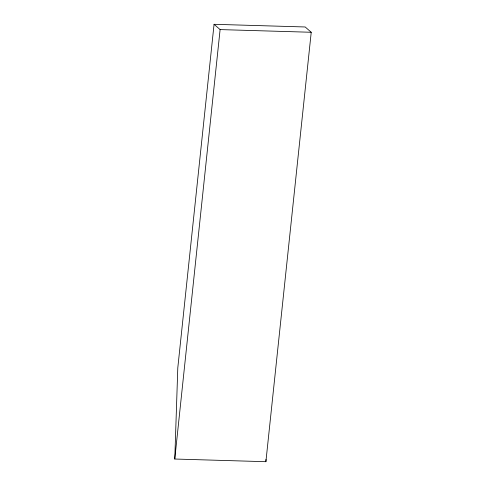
<?xml version="1.0" encoding="UTF-8"?>
<svg xmlns="http://www.w3.org/2000/svg" width="486" height="486" viewBox="0 0 486 486"><rect width="100%" height="100%" fill="white"/><g stroke="black" fill="none" stroke-linecap="round" stroke-linejoin="round"><path stroke-width="0.73" d="M174.772 459.027L177.797 367.847L214.065 24.3L305.184 26.973L311.228 32.27L265.891 461.7L174.772 459.027L220.109 29.591L214.065 24.3M265.891 461.7L265.97 459.44M220.109 29.591L311.228 32.27"/></g></svg>
